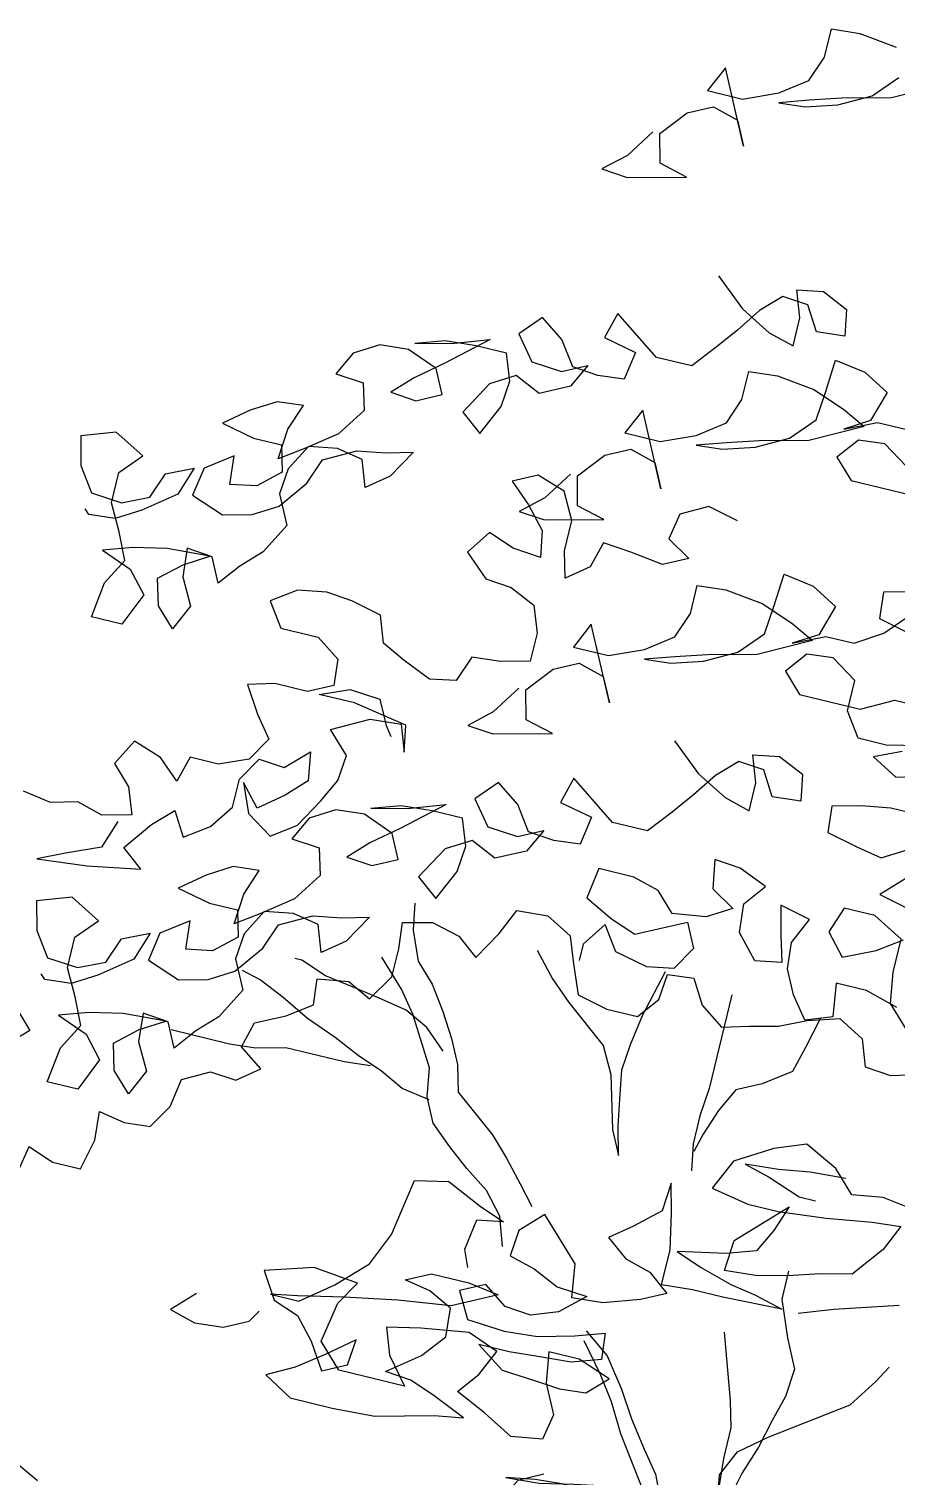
# Model space of a CAD drawing. Header units: inches. Extents: x 350994 to 353538, y 1581369 to 1583842.
# Drawn here: x 351702.323 to 351702.91, y 1583239.169 to 1583240.148 of the extents above; entities that cross this region are included whole.
import ezdxf

# ---------------------------------------------------------------- set-up
doc = ezdxf.new("R2010")
doc.units = ezdxf.units.IN
doc.header["$MEASUREMENT"] = 0
doc.linetypes.add('1', pattern=[0])
doc.layers.add('TREE', color=81, linetype='1')

# ---------------------------------------------------------------- blocks, each defined once
blk = doc.blocks.new('TREE_4')
at = {"color": 94}
for points in [[(-470.0482771098614, 8776.148397132754), (-493.2104267179966, 8741.473983317614), (-519.2532889544964, 8718.367411494255), (-487.4516480565071, 8715.447000458837), (-418.0445960462093, 8732.731276139617), (-452.7322427034378, 8741.436931461096), (-461.3743805289268, 8776.140457451344), (-435.3235786259174, 8807.920925855637), (-406.3973572254181, 8822.350954532623), (-374.6010094285011, 8813.647945791483), (-360.1709807515144, 8784.721724376082), (-403.4610668122768, 8871.500388592482), (-417.9466732740402, 8839.70933394134), (-374.5771903991699, 8839.669635519385), (-334.0831269919872, 8856.980376809835), (-302.2576670646667, 8880.08165551722), (-290.6633594036102, 8911.875356718898), (-290.6316006779671, 8946.570943027735), (-255.933367818594, 8949.430483162403), (-209.6778791546822, 8943.605540454388)], [(-140.3131721913815, 8914.629034370184), (-201.0595603883266, 8882.880324721336), (-258.8987703919411, 8868.47676165402), (-296.4962418079376, 8856.945971503854), (-331.2024143636227, 8845.412534818053), (-299.3954803645611, 8848.274721503258), (-261.7980089485645, 8859.805511623621), (-224.192597836256, 8880.010198354721), (-198.1444424688816, 8908.899367883801)], [(-352.9358004331589, 8626.373199313879), (-315.3780274391174, 8594.534506559372), (-277.8096681833267, 8574.26100923121), (-246.0133204162121, 8565.558000475168), (-245.9815616905689, 8600.253586784005), (-257.5176449418068, 8632.068460479379), (-225.7080643475056, 8637.821946024895), (-193.9170097112656, 8623.336339563131), (-188.1635241508484, 8591.526758983731), (-222.8617570400238, 8588.667218863964), (-240.183084577322, 8617.5960868299), (-271.9847254753113, 8620.51649786532), (-295.1362888514996, 8597.407279476523), (-315.4018464684486, 8568.512816816568), (-335.6647575497627, 8542.509653002024), (-358.8216140568256, 8513.617836907506), (-402.1910969316959, 8513.657535344362), (-459.9800222814083, 8554.188650593162), (-468.6830310225487, 8522.392302826047), (-428.2127866744995, 8513.681354373693), (-434.0271431207657, 8478.991061195731), (-465.8340771496296, 8476.128874510527), (-497.6357180476189, 8479.049285545945), (-517.8483444452286, 8507.98080007732), (-546.7428070902824, 8528.246357694268), (-569.8970170617104, 8502.245840474963), (-546.7930917739868, 8473.311679378152), (-509.2088531851768, 8470.385975211859), (-480.2826317548752, 8484.816003888845), (-494.7655916810036, 8455.916248112917), (-529.4770573675632, 8438.600213691592), (-561.2681120038033, 8453.085820153356), (-590.1969799697399, 8435.764492616057), (-613.3644227087498, 8395.307481080294), (-587.3612588942051, 8375.04457001388), (-569.9790604710579, 8412.615575805306), (-567.0586493909359, 8444.417216718197), (-578.5947326719761, 8476.23209041357), (-616.1816178560257, 8476.26649570465), (-653.7711496055126, 8473.409602150321), (-688.4773221611977, 8461.87616544962), (-642.2059541344643, 8473.399015918374), (-601.7145372927189, 8487.818458348513), (-648.0123709142208, 8447.382619291544), (-679.8404774367809, 8421.390041738749), (-702.9920408129692, 8398.280823349953), (-671.1903998851776, 8395.360412314534), (-642.2641785144806, 8409.790441006422), (-656.6942071914673, 8438.716662406921), (-694.2678595483303, 8453.207561984658), (-728.9660924077034, 8450.348021879792), (-757.8949604034424, 8433.026694342494), (-772.3779202997684, 8404.126938551664), (-737.6849805414677, 8401.203880950809), (-729.0401961505413, 8369.391653820872), (-752.2023457884789, 8334.71723999083), (-786.9217511117458, 8308.727308988571), (-815.8532656431198, 8288.514682605863), (-812.9275615215302, 8326.098921194673), (-801.3332538604736, 8357.892622411251), (-833.1401879191399, 8355.030435726047), (-862.0690558552742, 8337.709108188748), (-891.0032169520855, 8314.605182915926), (-850.5329726040363, 8305.894234493375), (-815.8373862802982, 8305.86247575283), (-807.1926018893719, 8274.050248607993), (-833.2354640960693, 8250.943676784635), (-865.0450447201729, 8245.190191239119), (-867.9045848250389, 8279.888424113393), (-899.7300447523594, 8256.787145420909), (-905.5444012284279, 8222.096852228045), (-865.0794500112534, 8207.60330606997), (-830.3759239912033, 8216.24544391036), (-801.4470560252666, 8233.566771447659), (-775.3936075568199, 8268.238538712263), (-763.7992999255657, 8300.032239928842), (-726.1938888430595, 8320.23692663014), (-691.4930094182491, 8325.98776562512), (-659.6807822585106, 8334.632550016046), (-679.9516330361366, 8299.955489635468), (-705.9918486773968, 8279.74021667242), (-717.527931958437, 8311.555090367794), (-749.3269262611866, 8317.366800263524), (-784.0278057157993, 8311.615961298347), (-801.4047110378742, 8279.827553212643), (-804.3251220881939, 8248.025912314653), (-787.0090876817703, 8213.314446628094), (-807.282584965229, 8175.746087387204), (-830.4341483712196, 8152.636869013309), (-850.6970594227314, 8126.633705198765), (-865.1270880997181, 8155.559926599264), (-896.9287290275097, 8158.480337649584), (-894.069188863039, 8123.782104760408), (-876.7505078911781, 8091.96193793416), (-891.2361143529415, 8060.17088329792), (-914.3453327715397, 8083.322446659207), (-922.990117162466, 8115.134673804045), (-896.9472549259663, 8138.241245627403), (-868.0183869600296, 8155.562573164701), (-920.0644130110741, 8152.718912422657), (-960.5505367219448, 8144.08206769824), (-995.2567092776299, 8132.548630997539), (-957.6830568909645, 8118.057731389999), (-934.5764850974083, 8092.014869168401), (-951.9613300859928, 8051.552564501762), (-989.5482152700424, 8051.586969807744), (-983.7259191572666, 8094.951159581542), (-966.3490138053894, 8126.739567667246), (-980.7763959169388, 8158.557087928057), (-998.0950768887997, 8190.377254754305), (-998.0606715977192, 8227.964139923453), (-974.9064616858959, 8253.96465717256), (-1012.474820911884, 8274.238154485822), (-1052.96623775363, 8259.818712040782), (-1044.324099928141, 8225.115186050534), (-1024.111473500729, 8196.18367151916), (-986.5272349119186, 8193.257967352867), (-954.7097146511078, 8207.685349479318), (-943.1154070496559, 8239.479050695896), (-911.2978867590427, 8253.906432807446), (-922.8948409259319, 8219.221432730556), (-960.5081917345524, 8190.342849448323), (-989.437059700489, 8173.021521911025), (-1021.243993699551, 8170.159335210919), (-1027.021298319101, 8175.947226077318)], [(-470.0482771098614, 8352.956616654992), (-493.2104267179966, 8318.28220282495), (-519.2532889544964, 8295.175631001592), (-487.4516480565071, 8292.255219966173), (-418.0445960462093, 8309.539495646954), (-452.7322427034378, 8318.245150968432), (-461.3743805289268, 8352.948676973581), (-435.3235786259174, 8384.729145362973), (-406.3973572254181, 8399.15917403996), (-374.6010094285011, 8390.456165283918), (-360.1709807515144, 8361.52994389832), (-403.4610668122768, 8448.308608099818), (-417.9466732740402, 8416.517553448677), (-374.5771903991699, 8416.477855026722), (-334.0831269919872, 8433.788596317172), (-302.2576670646667, 8456.889875024557), (-290.6633594036102, 8488.683576226234), (-290.6316006779671, 8523.379162549973), (-255.933367818594, 8526.238702654839), (-209.6778791546822, 8520.413759961724), (-169.2129279375076, 8505.920213803649), (-140.3131721913815, 8491.437253892422), (-201.0595603883266, 8459.688544228673), (-258.8987703919411, 8445.284981161356), (-296.4962418079376, 8433.754191026092), (-331.2024143636227, 8422.22075432539), (-299.3954803645611, 8425.082940995693), (-261.7980089485645, 8436.613731145859), (-224.192597836256, 8456.818417862058), (-198.1444424688816, 8485.70758740604), (-195.2213848829269, 8520.400527149439), (-192.2930341660976, 8560.876064628363), (-154.7114421129227, 8555.059061601758), (-122.92303404212, 8537.682156264782), (-134.5226347446442, 8500.105857342482), (-163.4515027403831, 8482.784529790282), (-125.8487381637096, 8500.09791764617), (-91.15315186977386, 8500.066158920527)], [(-79.62765485048294, 8456.686089783907), (-111.4134163856506, 8476.954293966293), (-143.2203503847122, 8474.09210729599), (-163.4832614660263, 8448.088943496346), (-140.3740430772305, 8424.937380120158), (-65.20027273893356, 8424.868569523096)], [(-36.39050003886223, 8312.081448376179), (-71.09402602910995, 8303.43931055069), (-68.23183935880661, 8271.632376536727), (-30.65289387106895, 8262.92407464981)], [(-261.6392152309418, 8345.596785724163), (-299.2181607186794, 8354.305087596178), (-331.0383275449276, 8336.986406624317), (-336.8500374555588, 8305.187412291765), (-307.9529282152653, 8287.813153520226), (-336.8791496157646, 8273.38312484324), (-377.3520405292511, 8279.20277442038), (-412.0449802875519, 8282.125832021236), (-420.7479890584946, 8250.32948423922), (-446.7882046997547, 8230.114211276174), (-455.4329891204834, 8261.926438421011), (-455.3985838294029, 8299.51332359016), (-472.7172648012638, 8331.333490416408), (-507.402264893055, 8342.930444598198), (-536.328486263752, 8328.500415921211), (-510.3279690146446, 8305.346205994487), (-487.2213972210884, 8279.303343757987), (-481.4679116606712, 8247.493763193488), (-516.160851418972, 8250.416820779443), (-547.9545526206493, 8262.011128395796), (-568.2201102375984, 8233.11666573584), (-539.3309407234192, 8207.068510383368), (-507.5292998254299, 8204.148099347949), (-475.7382451593876, 8189.662492871284), (-464.202161937952, 8157.847619175911), (-464.2339206635952, 8123.152032852173), (-498.9374466538429, 8114.509895026684), (-533.6356795430183, 8111.650354892015), (-545.2299871444702, 8079.856653675437), (-577.0395677089691, 8074.103168144822), (-611.721921235323, 8088.591421186924), (-640.6216770410538, 8103.074381098151), (-652.1577602624893, 8134.889254793525), (-689.736705750227, 8143.59755666554), (-721.5383466482162, 8146.517967715859), (-756.239226102829, 8140.767128735781), (-785.170740634203, 8120.55450232327), (-764.9581142365932, 8091.622987806797), (-718.6973324716091, 8091.580642819405), (-689.8028697967529, 8071.315085187554), (-686.9406831264496, 8039.50815115869), (-715.8669045269489, 8025.078122481704), (-756.3450885415077, 8025.115174353123), (-788.1573157012463, 8016.470389947295), (-767.9473358690739, 7984.647576570511), (-747.7320629060268, 7958.607360899448), (-765.1063216924667, 7929.710251674056), (-799.8151408135891, 7915.285516113043), (-834.5107271075249, 7915.317274853587), (-843.2137358784676, 7883.520927086473), (-869.2142530977726, 7906.675137013197), (-903.8992531895638, 7918.272091194987), (-921.2761585116386, 7886.483683109283), (-898.1669401228428, 7863.332119733095), (-886.6308568716049, 7831.517246037722), (-921.3343828618526, 7822.87510818243), (-953.1307306587696, 7831.578116953373), (-984.9429577887058, 7822.933332562447), (-1019.633250981569, 7828.747689008713)], [(-967.8227689266205, 7574.265751257539), (-944.7135505080223, 7551.114187896252), (-967.8651139140129, 7528.004969507456)], [(-918.8453613817692, 7383.395034998655), (-913.033651471138, 7415.194029316306), (-881.2399502694607, 7403.599721714854), (-846.5443639457226, 7403.56796297431), (-837.8360620439053, 7441.146908462048), (-840.6956022083759, 7475.845141336322), (-808.8966078460217, 7470.033431440592), (-777.0896738469601, 7472.895618125796), (-759.7154150605202, 7501.792727336287), (-753.9010585844517, 7536.483020529151), (-722.0808917880058, 7553.801701515913), (-690.2792508900166, 7550.881290465593), (-664.2390352189541, 7571.09656342864), (-693.1334978938103, 7591.362121075392), (-684.4304891228676, 7623.158468842506), (-649.7190234661102, 7640.474503263831), (-620.7875089347363, 7660.687129661441), (-623.6496956050396, 7692.494063675404), (-586.0575173199177, 7698.242256090045), (-557.1577615141869, 7683.759296178818), (-536.8895573019981, 7715.545057713985), (-536.8577986061573, 7750.240644022822), (-539.7199852764606, 7782.047578036785), (-505.0164592564106, 7790.689715877175), (-470.3288126289845, 7781.984060570598), (-444.3256488144398, 7761.721149489284), (-424.0547980666161, 7796.398209869862), (-409.5691915750504, 7828.189264521003), (-371.9796598851681, 7831.046158075333), (-340.1912517845631, 7813.669252753258), (-328.6551685333252, 7781.854379042983), (-314.2304329574108, 7747.14555990696), (-276.6514874696732, 7738.437258034945), (-239.0646022856236, 7738.402852743864), (-218.8016912043095, 7764.406016543508), (-215.8812801837921, 7796.207657441497), (-184.0743461549282, 7799.069844126701), (-166.75301861763, 7770.140976160765), (-137.8585559725761, 7749.875418514013), (-106.0463288426399, 7758.520202934742), (-71.34280282258987, 7767.162340760231), (-39.52528256177902, 7781.589722886682), (-1.927811145782471, 7793.120513021946), (29.86059695482254, 7775.74360768497), (41.39668020606041, 7743.928733989596), (73.19832110404968, 7741.008322939277), (105.0105482339859, 7749.653107360005)], [(84.81115463376045, 7793.041116178036), (53.03597936034203, 7824.874515801668), (47.28778693079948, 7862.466694101691), (47.3248388171196, 7902.944878131151), (9.756479561328888, 7923.218375444412), (-27.83040562272072, 7923.252780765295), (-39.42471322417259, 7891.459079548717), (-16.31814137101173, 7865.416217312217), (21.28462314605713, 7882.729605168104), (50.21613767743111, 7902.942231580615)], [(61.70722940564156, 7821.975277274847), (21.23963159322739, 7833.57752455771), (-16.3472535610199, 7833.611929863691), (-10.601707726717, 7793.128452718258), (-42.41658142209053, 7781.592369437218), (-62.63185435533524, 7807.63258510828), (-77.06188306212425, 7836.558806523681), (-79.9240697324276, 7868.365740537643), (-65.43846327066422, 7900.156795173883), (-103.0174087584019, 7908.8650970608), (-94.37527093291283, 7874.161571055651), (-85.73048651218414, 7842.349343910813), (-117.5400671064854, 7836.595858365297), (-143.5352912247181, 7865.532666027546), (-146.3948313593864, 7900.23089890182), (-126.1319202780724, 7926.234062701464), (-160.8142737746239, 7940.722315743566), (-192.6159146726131, 7943.642726778984), (-186.8650756776333, 7908.941847339272), (-157.9679664671421, 7891.567588567734), (-186.8968344330788, 7874.246261015534), (-227.3803115785122, 7868.500715181231), (-250.489529967308, 7891.652278542519), (-282.2858777344227, 7900.35528729856), (-325.6553606390953, 7900.394985720515), (-331.4723636507988, 7862.81339366734), (-296.7926566898823, 7845.433841779828), (-264.998955488205, 7833.839534148574), (-207.1465126872063, 7862.699591517448), (-192.7164840102196, 7833.773370116949), (-210.0907427966595, 7804.876260891557), (-241.9003233611584, 7799.122775346041), (-282.3705677092075, 7807.833723798394), (-302.5831941366196, 7836.765238314867), (-322.8487517535686, 7807.870775654912), (-322.8672776818275, 7787.631683632731)], [(-470.0482771098614, 8088.461739659309), (-493.2104267179966, 8053.787325844169), (-519.2532889544964, 8030.68075402081), (-487.4516480565071, 8027.760342985392), (-418.0445960462093, 8045.044618666172), (-452.7322427034378, 8053.750273987651), (-461.3743805289268, 8088.453799977899), (-435.3235786259174, 8120.234268382192), (-406.3973572254181, 8134.664297059178), (-374.6010094285011, 8125.961288318038), (-360.1709807515144, 8097.035066902637), (-403.4610668122768, 8183.813731104136), (-417.9466732740402, 8152.022676467896), (-374.5771903991699, 8151.98297804594), (-334.0831269919872, 8169.29371933639), (-302.2576670646667, 8192.394998043776), (-290.6633594036102, 8224.188699245453), (-290.6316006779671, 8258.88428555429), (-255.933367818594, 8261.743825688958), (-209.6778791546822, 8255.918882980943), (-169.2129279375076, 8241.425336822867), (-140.3131721913815, 8226.942376896739), (-201.0595603883266, 8195.19366723299), (-258.8987703919411, 8180.790104180574), (-296.4962418079376, 8169.259314030409), (-331.2024143636227, 8157.725877344608), (-299.3954803645611, 8160.588064029813), (-261.7980089485645, 8172.118854150176), (-224.192597836256, 8192.323540866375), (-198.1444424688816, 8221.212710410357), (-195.2213848829269, 8255.905650168657), (-192.2930341660976, 8296.38118763268), (-154.7114421129227, 8290.564184606075), (-122.92303404212, 8273.187279298902), (-134.5226347446442, 8235.6109803617), (-163.4515027403831, 8218.289652824402), (-125.8487381637096, 8235.60304068029), (-91.15315186977386, 8235.571281939745), (-59.33033847808838, 8255.781261771917), (-33.28218314051628, 8284.670431315899)], [(15.73227629065514, 8134.277899071574), (-24.75384745001793, 8125.641054362059), (-59.4494337439537, 8125.672813102603), (-79.66206014156342, 8154.604327619076), (-79.62765485048294, 8192.191212803125), (-111.4134163856506, 8212.459416985512), (-143.2203503847122, 8209.597230300307), (-163.4832614660263, 8183.594066500664), (-140.3740430772305, 8160.442503139377), (-65.20027273893356, 8160.373692527413), (-27.59486162662506, 8180.578379243612), (18.66592013835907, 8180.536034271121)], [(-4.517401963472366, 8122.731229558587), (-36.33492222428322, 8108.303847447038), (-4.54651415348053, 8090.926942110062), (27.26571297645569, 8099.571726515889)], [(35.89726459980011, 8053.303005084395), (-1.689620584249496, 8053.337410375476), (-36.39050003886223, 8047.586571395397), (-71.09402602910995, 8038.944433555007), (-68.23183935880661, 8007.137499541044), (-30.65289387106895, 7998.429197654128), (1.146100461483002, 7992.617487758398), (30.07496842741966, 8009.938815310597)], [(35.82580742239952, 7975.237935870886), (9.78029865026474, 7949.240065187216), (47.3592441380024, 7940.5317633003)], [(-273.455834031105, 8070.933980330825), (-235.8980610370636, 8039.095287576318), (-198.3297017812729, 8018.821790248156), (-166.5333540141582, 8010.118781507015), (-166.5015952885151, 8044.814367800951), (-178.037678539753, 8076.629241511226), (-146.2280979454517, 8082.382727041841), (-114.4370433092117, 8067.897120580077), (-108.6835577487946, 8036.087540000677), (-143.3817906677723, 8033.22799988091), (-160.7031181752682, 8062.156867846847), (-192.5047590732574, 8065.077278882265), (-215.6563224494457, 8041.968060493469), (-235.9218800663948, 8013.073597833514), (-256.1847911477089, 7987.07043401897), (-279.3416476547718, 7958.178617924452), (-322.7111305296421, 7958.218316346407), (-380.5000558793545, 7998.749431610107), (-389.2030646204948, 7966.953083842993), (-348.7328202724457, 7958.242135390639), (-354.5471767187119, 7923.551842197776), (-386.3541107475758, 7920.689655527472), (-418.155751645565, 7923.610066577792), (-438.3683780431747, 7952.541581094265), (-467.2628406882286, 7972.807138726115), (-490.4170506596565, 7946.806621477008), (-467.313125371933, 7917.872460395098), (-429.728886783123, 7914.946756243706), (-400.8026653826237, 7929.376784920692), (-415.2856252789497, 7900.477029129863), (-449.9970909655094, 7883.160994708538), (-481.7881456017494, 7897.646601185203), (-510.7170135676861, 7880.325273633003), (-533.8844563066959, 7839.868262097239), (-507.8812925219536, 7819.605351030827), (-490.4990940690041, 7857.176356837153), (-487.5786830186844, 7888.977997735143), (-499.1147662699223, 7920.792871430516), (-536.7016514539719, 7920.827276721597), (-574.2911832034588, 7917.970383167267), (-608.9973557591438, 7906.436946466565), (-562.7259877324104, 7917.959796920419), (-522.234570890665, 7932.379239350557), (-568.532404512167, 7891.943400323391), (-600.3605110347271, 7865.950822755694), (-623.5120744109154, 7842.841604366899), (-591.7104335129261, 7839.921193346381), (-562.7842121124268, 7854.351222023368), (-577.2142407894135, 7883.277443423867), (-614.7878931462765, 7897.768343016505), (-649.4861260056496, 7894.908802896738), (-678.4149940013885, 7877.58747535944), (-692.8979538977146, 7848.68771956861), (-658.2050141394138, 7845.764661967754), (-649.5602297484875, 7813.952434837818), (-672.722379386425, 7779.278021007776), (-707.4417847394943, 7753.288090005517), (-736.3732992708683, 7733.075463607907), (-733.4475951194763, 7770.659702211618), (-721.8532874882221, 7802.453403428197), (-753.660221517086, 7799.591216757894), (-782.5890894532204, 7782.269889205694), (-811.5232505500317, 7759.165963947773), (-771.0530062317848, 7750.455015510321), (-736.3574198782444, 7750.423256769776), (-727.712635487318, 7718.611029624939), (-753.7554977238178, 7695.50445780158), (-785.565078318119, 7689.750972256064), (-788.4246184229851, 7724.449205130339), (-820.2500783503056, 7701.347926437855), (-826.064434826374, 7666.657633244991), (-785.5994836091995, 7652.164087086916), (-750.8959575891495, 7660.806224927306), (-721.9670896530151, 7678.127552464604), (-695.9136411547661, 7712.799319729209), (-684.3193335533142, 7744.593020930886), (-646.7139224410057, 7764.797707647085), (-612.0130430161953, 7770.548546642065), (-580.2008158564568, 7779.193331032991), (-600.4716666340828, 7744.516270652413), (-626.5118822753429, 7724.300997689366), (-638.0479655563831, 7756.115871399641), (-669.8469598591328, 7761.927581295371), (-704.5478393137455, 7756.176742315292), (-721.9247446656227, 7724.388334229589), (-724.8451556861401, 7692.586693331599), (-707.5291212797165, 7657.875227659941), (-727.8026185929775, 7620.30686840415), (-750.9541819691658, 7597.197650030255), (-771.2170930206776, 7571.194486215711), (-785.6471216976643, 7600.12070761621), (-817.4487626254559, 7603.04111866653), (-814.5892224609852, 7568.342885792255), (-797.2705415189266, 7536.522718966007), (-811.7561479508877, 7504.731664314866), (-834.8653663694859, 7527.883227676153), (-843.5101507604122, 7559.695454820991), (-817.4672885537148, 7582.802026644349), (-788.5384205579758, 7600.123354181647), (-840.5844466090202, 7597.279693439603), (-881.070570319891, 7588.642848715186), (-915.776742875576, 7577.109412014484), (-878.2030904889107, 7562.618512406945), (-855.0965186953545, 7536.575650185347), (-872.481363683939, 7496.113345518708), (-910.0682488679886, 7496.14775082469), (-904.2459527552128, 7539.511940598488), (-886.8690474033356, 7571.300348684192), (-901.296429514885, 7603.117868945003), (-918.6151104867458, 7634.938035771251), (-918.5807051956654, 7672.524920940399), (-895.4264952838421, 7698.525438189507), (-932.9948545098305, 7718.798935502768), (-973.4862713515759, 7704.379493057728), (-964.8441335260868, 7669.67596706748), (-944.6315071284771, 7640.744452536106), (-907.0472685098648, 7637.818748369813), (-875.229748249054, 7652.246130496264), (-863.6354406476021, 7684.039831712842), (-831.8179203569889, 7698.467213839293), (-843.4148745238781, 7663.782213747501), (-881.0282253324986, 7634.903630465269), (-909.9570932984352, 7617.582302927971), (-941.7640272974968, 7614.720116242766), (-947.5413319170475, 7620.508007079363)], [(-901.0979374051094, 7819.96528339386), (-912.6948915719986, 7785.280283331871), (-953.1889549791813, 7767.969542041421), (-985.0064752697945, 7753.54215991497), (-924.2839060723782, 7759.269179850817), (-860.6647449433804, 7770.776150941849), (-886.6679087281227, 7791.039062008262), (-860.6144602298737, 7825.710829257965), (-837.4628968834877, 7848.820047646761), (-820.1415693461895, 7819.891179680824), (-791.2100548148155, 7840.103806078434), (-770.9444971978664, 7868.99826875329), (-770.912738442421, 7903.693855047226), (-753.5384796559811, 7932.590964287519), (-721.7368387579918, 7929.670553252101), (-695.691329985857, 7955.668423935771), (-689.9404910206795, 7920.967544496059), (-713.0920543670654, 7897.858326107264), (-742.0262154638767, 7874.754400849342), (-765.1327872872353, 7900.797263070941), (-750.7080517411232, 7866.08844396472), (-718.9222902059555, 7845.820239752531), (-689.9907756745815, 7866.032866165042), (-669.7199249267578, 7900.70992654562), (-655.2369650006294, 7929.60968233645), (-652.3165539801121, 7961.411323219538), (-678.3144246637821, 7987.456832021475), (-634.9237692654133, 8010.547524467111), (-597.3342375159264, 8013.404418021441), (-585.7981542944908, 7981.589544326067), (-591.5516398251057, 8013.399124905467), (-623.3506341278553, 8019.210834801197), (-658.0409273207188, 8025.025191262364), (-701.4104102551937, 8025.064889669418), (-666.701591104269, 8039.489625245333), (-629.1173524856567, 8036.56392107904), (-614.68732380867, 8007.637699663639), (-606.0240134596825, 7996.064564555883)], [(-531.0222696363926, 7808.061328083277), (-525.2687841057777, 7776.251747503877), (-510.8440485298634, 7741.542928382754), (-487.7348301410675, 7718.391365021467), (-467.5222037434578, 7689.459850490093), (-450.2008762061596, 7660.530982524157), (-435.7708475291729, 7631.604761123657), (-427.1260631084442, 7599.792533993721), (-375.1197355091572, 7559.266711845994), (-352.0105171501637, 7536.115148484707), (-328.9039452970028, 7510.072286248207), (-308.6860257685184, 7486.923369452357)], [(-374.9106571376324, 7787.679321736097), (-348.9154330193996, 7758.74251408875), (-322.9149158000946, 7735.588304176927), (-270.9085881710052, 7695.0624820292), (-253.5899071991444, 7663.242315202951), (-236.3003383874893, 7599.617860913277), (-221.8703097105026, 7570.691639527678), (-230.512447565794, 7605.395165517926), (-236.2659330964088, 7637.204746097326), (-242.0167720615864, 7671.905625537038), (-239.096361041069, 7703.707266420126), (-233.2793579995632, 7741.288858473301), (-218.7699324786663, 7799.101602867246)], [(-134.9302052259445, 7790.350955992937), (-135.0360676944256, 7674.699001610279), (-137.9591252803802, 7640.006061866879), (-137.9908840358257, 7605.310475558043), (-132.2373985052109, 7573.500894963741)], [(-25.06349512934685, 7787.359087795019), (-33.77179700136185, 7749.780142307281), (-42.47480577230453, 7717.983794540167), (-74.30026569962502, 7694.882515847683), (-103.2264871299267, 7680.452487155795), (-117.7094470262527, 7651.552731379867), (-129.3037546575069, 7619.759030163288), (-135.1075248420238, 7596.633932411671)], [(-331.8667013347149, 7432.009863600135), (-343.4001380205154, 7466.716036170721), (-366.506709843874, 7492.75889839232), (-395.4011724889278, 7513.02445602417), (-421.4043363034725, 7533.287367090583), (-447.4048535525799, 7556.441577017307), (-461.8348822295666, 7585.367798417807), (-467.5857212245464, 7620.068677857518), (-502.2283762991428, 7677.926413804293), (-522.4436492621899, 7703.966629460454), (-554.2188245356083, 7735.800029098988)], [(-455.9993533194065, 7643.188482493162), (-481.9998705387115, 7666.342692419887), (-510.89962631464, 7680.825652331114), (-542.698620647192, 7686.637362226844), (-577.3889138400555, 7692.451718702912), (-614.9705058932304, 7698.268721714616), (-646.7642070949078, 7709.863029330969), (-655.4381037056446, 7709.87096901238)], [(-458.9462299346924, 7582.473853006959), (-493.6365231275558, 7588.288209453225), (-522.5362789332867, 7602.771169379354), (-554.329980134964, 7614.365476995707), (-586.121034771204, 7628.851083472371), (-623.694687128067, 7643.341983065009), (-658.3743941187859, 7660.721534967422), (-690.1654487550259, 7675.207141429186), (-713.290546476841, 7681.010911643505)], [(32.44224810600281, 7437.458994567394), (72.93366494774818, 7451.878436997533), (148.1286077797413, 7474.940017268062)], [(139.5605736672878, 7590.599911347032), (99.08768275380135, 7596.419560924172), (61.49550446867943, 7590.671368509531), (35.49763378500938, 7616.716877296567), (-4.962024331092834, 7636.993021175265), (-42.56214228272438, 7622.570932164788), (-85.95544424653053, 7596.588940873742), (-103.3376426994801, 7559.017935052514), (-57.08480063080788, 7550.301693499088), (-19.49791547656059, 7550.267288193107), (38.3333548605442, 7555.996954679489), (93.27597284317017, 7564.62056659162), (127.9742057621479, 7567.480106711388), (113.4885992705822, 7535.689052060246), (84.54120534658432, 7498.128632500768), (46.94638049602509, 7489.489141225815), (9.348909080028534, 7477.95835109055), (-28.2459157705307, 7469.318859815598), (-65.83544752001762, 7466.461966246367), (-62.90974336862564, 7504.046204864979), (-7.924780368804932, 7558.930598527193), (-19.51908797025681, 7527.136897310615), (-34.00204786658287, 7498.237141534686), (-68.70822042226791, 7486.703704833984), (-126.544783860445, 7475.191440626979), (-94.7510826587677, 7463.597133010626), (-54.28348487615585, 7451.994885712862), (-22.4844905436039, 7446.183175817132), (12.20315608382225, 7437.477520495653), (-60.08196195960045, 7434.652385681868), (-97.66884714365005, 7434.686790972948), (-135.258378893137, 7431.829897418618), (-135.2186804413795, 7475.19938030839), (-143.852878600359, 7518.576802894473), (-152.4950164556503, 7553.280328899622), (-155.418074041605, 7518.58738912642), (-184.3548816740513, 7492.592165008187), (-210.3950973749161, 7472.37689204514), (-184.3919335603714, 7452.113980978727), (-152.5955857932568, 7443.410972222686), (-126.5924219787121, 7423.148061156273), (-155.5186433792114, 7408.718032464385), (-198.9013591110706, 7394.301236599684), (-236.4908908009529, 7391.444343045354), (-242.2364366948605, 7431.927820205688), (-291.343525737524, 7481.124892354012), (-317.3890345394611, 7455.127021670341), (-320.3094455599785, 7423.325380772352), (-288.5130978226662, 7414.622372031212), (-256.7220431268215, 7400.136765539646), (-219.1378045380116, 7397.211061388254), (-248.0746122002602, 7371.215837270021), (-279.8894858956337, 7359.679754003882), (-311.6911267638206, 7362.600165039301), (-340.5855894684792, 7382.865722686052), (-369.5118108391762, 7368.435693994164), (-352.1931298673153, 7336.615527182817), (-305.9349946677685, 7333.681883335114), (-265.4541640877724, 7336.536130324006), (-222.0740949511528, 7348.061627343297), (-187.3679223954678, 7359.595064043999), (-184.5057357251644, 7327.788130030036), (-219.2119082510471, 7316.254693329334), (-259.6927388608456, 7313.400446325541), (-294.3909717202187, 7310.540906205773), (-331.9778569042683, 7310.575311511755), (-297.3034431040287, 7287.413161888719), (-256.8279056251049, 7284.484811171889), (-225.0262647271156, 7281.564400136471), (-193.2193306982517, 7284.426586821675), (-170.0677673518658, 7307.53580519557), (-210.5327185690403, 7322.029351353645), (-248.1196037530899, 7322.063756659627), (-242.3714113235474, 7284.471578359604), (-225.0553768873215, 7249.760112673044), (-230.8670867681503, 7217.961118355393), (-268.4592650830746, 7212.212925940752), (-306.0276243388653, 7232.486423254013), (-343.5986301600933, 7249.868621692061), (-323.3357190787792, 7275.871785506606), (-308.8501125872135, 7307.662840157747), (-346.4237649738789, 7322.153739750385), (-404.2576818466187, 7313.532774403691), (-444.7438055574894, 7304.895929679275), (-433.2077222764492, 7273.081055983901), (-407.2151447236538, 7241.252949476242), (-488.171512812376, 7241.327053189278), (-517.0580357909203, 7270.266507416964), (-508.339147657156, 7319.410648345947), (-490.9648888707161, 7348.307757556438), (-545.8942740857601, 7354.140639960766), (-603.7361306548119, 7336.845778033137), (-583.5261507928371, 7305.022964641452), (-551.7324496209621, 7293.428657025099), (-528.6258777976036, 7267.385794788599), (-508.4158979356289, 7235.562981411815), (-479.4896765649319, 7249.993010103703), (-476.5692654848099, 7281.794650986791), (-508.39737200737, 7255.802073433995), (-540.2228319644928, 7232.70079472661), (-572.042998790741, 7215.382113739848), (-537.3659383952618, 7195.111263006926), (-485.3225589096546, 7195.063624888659), (-433.2765329182148, 7197.907285645604), (-363.869480907917, 7215.191561326385), (-329.1686014533043, 7220.942400306463), (-369.6309061348438, 7238.327245309949), (-401.4246073365211, 7249.921552941203), (-433.2262482345104, 7252.841963976622), (-395.61289742589, 7281.720547258854), (-372.4560409486294, 7310.612363353372), (-375.3155810534954, 7345.310596242547), (-404.2153368592262, 7359.793556153774), (-436.0143311917782, 7365.605266049504), (-407.0881097614765, 7380.035294726491), (-360.8273280262947, 7379.992949739099), (-323.2457359731197, 7374.175946742296), (-375.3129344880581, 7348.201895102859), (-438.9294490814209, 7339.586222872138), (-502.5486102700233, 7328.079251796007), (-557.4938748180866, 7316.564341023564), (-589.3034554123878, 7310.810855492949), (-554.6078690886497, 7310.779096752405), (-516.9945183098316, 7339.657680049539), (-482.2671732604504, 7374.321507617831), (-464.8823282122612, 7414.78381228447), (-453.2536153197289, 7484.164398655295), (-412.7674916088581, 7492.801243379712), (-369.4165346324444, 7472.522452935576), (-337.6228334307671, 7460.928145334125), (-369.432413995266, 7455.174659788609), (-375.2494170367718, 7417.593067735434), (-366.5940463840961, 7397.346036031842)], [(-536.9901266694069, 7605.67570105195), (-568.7970606982708, 7602.813514366746), (-641.0795321762562, 7602.879678413272), (-675.7830581665039, 7594.237540557981), (-707.5899921953678, 7591.375353872776), (-779.8724636733532, 7591.441517919302)], [(49.94618839025497, 7608.029747903347), (6.574058949947357, 7605.178147464991), (-31.01811936497688, 7599.429955050349), (-71.49894994497299, 7596.575708046556), (-39.70260217785835, 7587.872699290514), (0.7623490393161774, 7573.379153132439), (21.00144106149673, 7573.36062720418)], [(9.354202210903168, 7483.740948811173), (9.322443455457687, 7449.045362502337), (26.63053819537163, 7405.660000234842), (43.94657263159752, 7370.948534563184), (41.02351501584053, 7336.255594789982), (32.32050627470016, 7304.459247022867), (23.61485096812248, 7269.771600395441), (12.01789680123329, 7235.086600333452), (3.30959489941597, 7197.507654845715), (0.3891838490962982, 7165.706013947725), (0.3441923260688782, 7116.553933337331)], [(-48.55381837487221, 7394.16361540556), (-22.60358580946922, 7316.074727132916), (-13.95880141854286, 7284.26250000298), (-13.99320670962334, 7246.675614818931), (-11.13631317019463, 7209.086083099246), (-8.274126470088959, 7177.279149085283)], [(0.3812441825866699, 7157.032117381692), (-8.260893642902374, 7191.73564337194), (-14.01173263788223, 7226.43652279675), (0.4738738536834717, 7258.227577462792), (32.30198034644127, 7284.220155000687), (119.0965239107609, 7344.858034223318), (142.2586735486984, 7379.532448038459), (153.8423949182034, 7399.76095379889)], [(-210.5009598135948, 7356.724937677383), (-178.7178448438644, 7333.565434619784), (-152.7279138565063, 7298.846029251814), (-132.5179339945316, 7267.02321587503), (-109.4166553020477, 7235.197755917907), (-89.2013823390007, 7209.157540261745), (-74.77400022745132, 7177.340019986033), (-60.34926468133926, 7142.631200864911), (-48.81318143010139, 7110.816327169538), (-45.92717570066452, 7105.031082883477)], [(-210.5115460753441, 7345.159742236137), (-181.6303161978722, 7310.43769030273), (-161.4176898002625, 7281.506175786257), (-141.2103565335274, 7246.79206353426), (-80.57247734069824, 7159.997519955039), (-63.25114980340004, 7131.068651989102), (-48.82112109661102, 7102.142430588603), (-48.82376769185066, 7099.251131728292)], [(-676.060947149992, 7290.651160314679), (-702.1064559221268, 7264.653289631009), (-670.3101081550121, 7255.950280874968), (-635.6118752658367, 7258.809820994735), (-606.6856538653374, 7273.239849686623), (-597.9985244870186, 7287.688404291868)], [(-219.3389432132244, 7177.472348064184), (-248.2651646435261, 7163.042319387197), (-265.642069965601, 7131.253911301494), (-239.6389061510563, 7110.99100022018), (-193.3860640823841, 7102.274758666754), (-152.907880038023, 7102.237706795335), (-135.5336212515831, 7131.134816035628), (-141.2871068120003, 7162.944396600127), (-193.3225466012955, 7171.665931299329), (-228.0207794904709, 7168.80639116466), (-262.7216589152813, 7163.055552199483), (-222.2408283054829, 7165.909799188375), (-181.7547046244144, 7174.546643897891), (-149.9451240301132, 7180.300129443407), (-129.7298510372639, 7154.259913787246), (-97.92027047276497, 7160.013399317861), (-83.49288836121559, 7128.19587905705), (-40.13134515285492, 7119.48228405416), (-8.319118022918701, 7128.127068474889), (-2.533873736858368, 7131.013074204326)], [(-965.4713686108589, 6984.438137367368), (-939.4258598089218, 7010.436008036137), (-919.16294875741, 7036.439171850681), (-890.2261410951614, 7062.434395983815), (-858.4165605306625, 7068.187881499529), (-838.2012875676155, 7042.147665843368), (-809.3015317618847, 7027.66470593214)]]:
    blk.add_lwpolyline(points, dxfattribs=at)

msp = doc.modelspace()

# ---------------------------------------------------------------- block references
at = {"layer": 'TREE', "lineweight": 5, "xscale": 0.0005632341247466223, "yscale": 0.0005632341529917539, "zscale": 0.0005632341444477617, "rotation": 346.4411541233163}
msp.add_blockref('TREE_4', (351701.8440513993, 1583235.21118485), dxfattribs=at)

doc.saveas('drawing.dxf')
